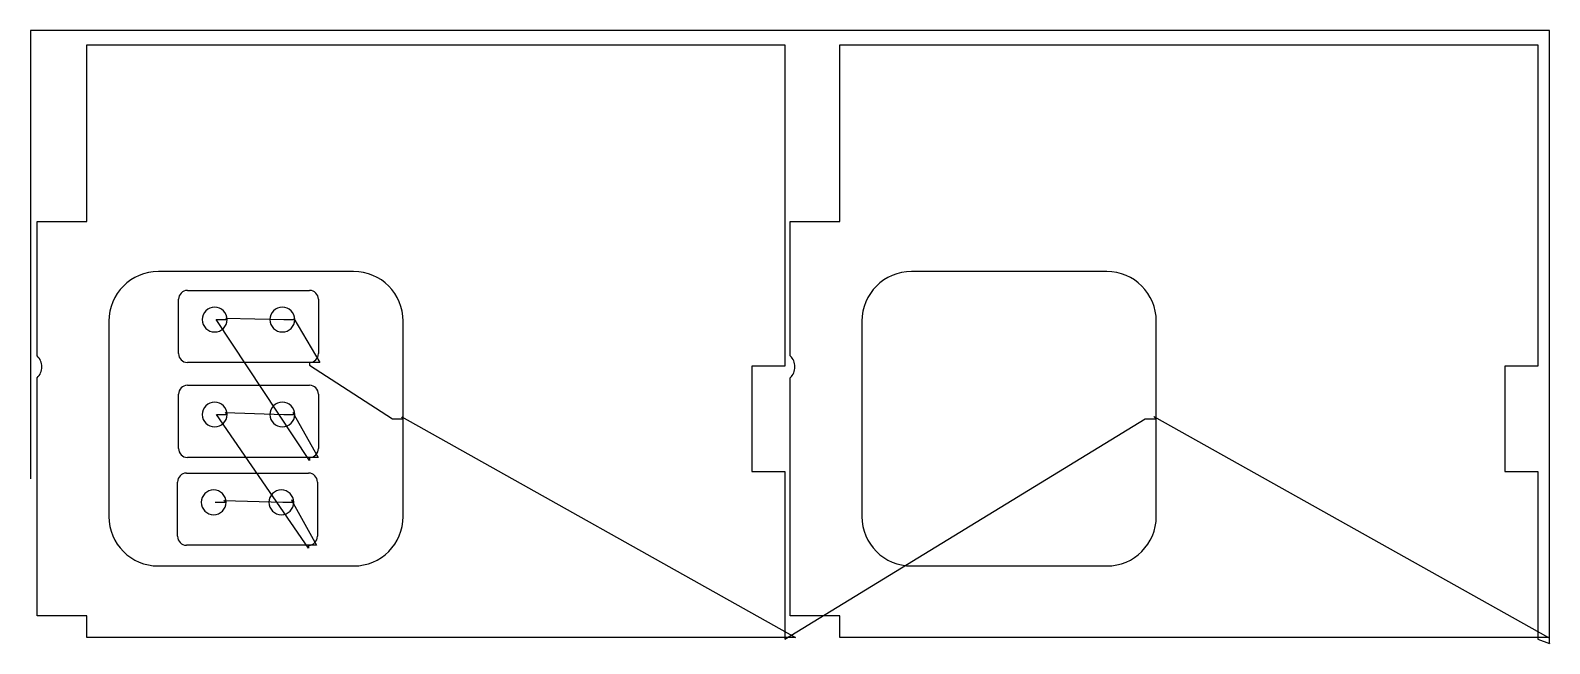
# Model space of a CAD drawing. Header units: metres. Extents: x 527 to 5430, y 0 to 1978.
import ezdxf

# ---------------------------------------------------------------- set-up
doc = ezdxf.new("R2010")
doc.units = ezdxf.units.M

msp = doc.modelspace()

# ---------------------------------------------------------------- linework, layer by layer
at = {"layer": 'TOOL_0'}
for p, q in [((5429.845, 1978.234), (527.425, 1978.234)), ((527.425, 1978.234), (527.425, 533.076)), ((5429.845, 1), (5429.845, 1978.234)), ((709.501, 1361.377), (709.501, 1931.377)), ((709.501, 1931.377), (2961.501, 1931.377)), ((2961.501, 1931.377), (2961.501, 895.377)), ((3139.641, 1361.378), (3139.641, 1931.378)), ((3139.641, 1931.378), (5391.641, 1931.378)), ((5391.641, 1931.378), (5391.641, 895.378)), ((549.501, 928.161), (549.501, 1361.377)), ((549.501, 1361.377), (709.501, 1361.377)), ((2979.641, 928.162), (2979.641, 1361.378)), ((2979.641, 1361.378), (3139.641, 1361.378)), ((1570.501, 1200.377), (940.501, 1200.377)), ((4000.641, 1200.378), (3370.641, 1200.378)), ((1034.283, 1139.411), (1428.283, 1139.411)), ((1005.533, 935.661), (1005.533, 1110.661)), ((1457.033, 1110.661), (1457.033, 935.661)), ((780.501, 1040.377), (780.501, 410.377)), ((1428.283, 590.804), (1127.215, 1045.277)), ((1127.215, 1045.277), (1162.252, 1045.277)), ((1162.252, 1045.277), (1158.412, 1050.122)), ((1158.412, 1050.122), (1345.196, 1045.277)), ((1345.196, 1045.277), (1380.315, 1045.277)), ((1380.315, 1045.277), (1377.02, 1048.888)), ((1377.02, 1048.888), (1461.592, 906.911)), ((1730.501, 725.377), (1730.501, 1040.377)), ((3210.641, 1040.378), (3210.641, 410.378)), ((4160.641, 725.378), (4160.641, 1040.378)), ((1428.283, 906.911), (1034.283, 906.911)), ((1461.592, 906.911), (1428.283, 906.911)), ((1428.283, 906.911), (1428.283, 898.254)), ((1428.283, 898.254), (1695.444, 725.377)), ((2961.501, 895.377), (2855.501, 895.377)), ((2855.501, 895.377), (2855.501, 555.377)), ((5391.641, 895.378), (5285.641, 895.378)), ((5285.641, 895.378), (5285.641, 555.378)), ((549.501, 89.377), (549.501, 857.592)), ((2979.641, 89.378), (2979.641, 857.593)), ((1005.533, 629.449), (1005.533, 804.449)), ((1034.283, 833.199), (1428.283, 833.199)), ((1457.033, 804.449), (1457.033, 629.449)), ((1425.017, 307.462), (1127.597, 739.065)), ((1127.597, 739.065), (1162.251, 739.065)), ((1162.251, 739.065), (1156.152, 745.149)), ((1156.152, 745.149), (1345.428, 739.065)), ((1345.428, 739.065), (1380.315, 739.065)), ((1380.315, 739.065), (1373.946, 745.113)), ((1373.946, 745.113), (1455.834, 600.699)), ((1695.444, 725.377), (1730.501, 725.377)), ((1730.501, 725.377), (1725.602, 731.612)), ((1725.602, 731.612), (2996.501, 19.377)), ((1730.501, 410.376), (1730.501, 725.377)), ((2961.501, 14.377), (4125.258, 725.378)), ((4125.258, 725.378), (4160.641, 725.378)), ((4160.641, 725.378), (4152.48, 733.043)), ((4152.48, 733.043), (5426.641, 19.378)), ((4160.641, 410.377), (4160.641, 725.378)), ((1428.283, 600.699), (1034.283, 600.699)), ((1455.834, 600.699), (1428.283, 600.699)), ((1428.283, 600.699), (1428.283, 590.804)), ((1031.017, 549.914), (1425.017, 549.914)), ((2855.501, 555.377), (2961.501, 555.377)), ((2961.501, 555.377), (2961.501, 19.377)), ((5285.641, 555.378), (5391.641, 555.378)), ((5391.641, 555.378), (5391.641, 19.378)), ((527.425, 533.076), (527.425, 532.076)), ((1002.267, 346.164), (1002.267, 521.164)), ((1453.767, 521.164), (1453.767, 346.164)), ((1123.98, 455.78), (1158.986, 455.78)), ((1158.986, 455.78), (1151.765, 462.181)), ((1151.765, 462.181), (1342.518, 455.78)), ((1342.518, 455.78), (1377.049, 455.78)), ((1377.049, 455.78), (1370.069, 462.415)), ((1370.069, 462.415), (1451.219, 317.414)), ((1425.017, 317.414), (1031.017, 317.414)), ((1451.219, 317.414), (1425.017, 317.414)), ((1425.017, 317.414), (1425.017, 307.462)), ((940.501, 250.377), (1570.501, 250.377)), ((3370.641, 250.378), (4000.641, 250.378)), ((709.501, 89.377), (549.501, 89.377)), ((709.501, 19.377), (709.501, 89.377)), ((3139.641, 89.378), (2979.641, 89.378)), ((3139.641, 19.378), (3139.641, 89.378)), ((2961.501, 19.377), (709.501, 19.377)), ((2996.501, 19.377), (2961.501, 19.377)), ((2961.501, 19.377), (2961.501, 14.377)), ((5391.641, 19.378), (3139.641, 19.378)), ((5426.641, 19.378), (5391.641, 19.378)), ((5391.641, 19.378), (5391.641, 14.378)), ((5391.641, 14.378), (5429.845, 0)), ((5429.845, 0), (5429.845, 1)), ((5429.845, 1), (5429.845, 0)), ((5429.845, 0), (5429.845, 1))]:
    msp.add_line(p, q, dxfattribs=at)
for centre, radius, start, end in [((940.501, 1040.377), 160, 90, 180), ((1570.501, 1040.377), 160, 0, 90), ((3370.641, 1040.378), 160, 90, 180), ((4000.641, 1040.378), 160, 0, 90), ((1034.283, 1110.661), 28.75, 90, 180), ((1428.283, 1110.661), 28.75, 0, 90), ((1122.252, 1045.277), 40, 0, 180), ((1340.315, 1045.277), 40, 0, 180), ((1122.252, 1045.277), 40, 180, 0), ((1340.315, 1045.277), 40, 180, 0), ((1034.283, 935.661), 28.75, 180, 270), ((1428.283, 935.661), 28.75, 270, 0), ((515.501, 892.877), 49, 313.937481, 46.061708), ((2945.641, 892.878), 49, 313.937481, 46.061708), ((1034.283, 804.449), 28.75, 90, 180), ((1428.283, 804.449), 28.75, 0, 90), ((1122.251, 739.065), 40, 0, 180), ((1122.251, 739.065), 40, 180, 0), ((1340.315, 739.065), 40, 0, 180), ((1340.315, 739.065), 40, 180, 0), ((1034.283, 629.449), 28.75, 180, 270), ((1428.283, 629.449), 28.75, 270, 0), ((1031.017, 521.164), 28.75, 90, 180), ((1425.017, 521.164), 28.75, 0, 90), ((1118.986, 455.78), 40, 0, 180), ((1337.049, 455.78), 40, 0, 180), ((1118.986, 455.78), 40, 180, 0), ((1337.049, 455.78), 40, 180, 0), ((940.501, 410.377), 160, 180, 270), ((1570.501, 410.377), 160, 270, 359.999642), ((3370.641, 410.378), 160, 180, 270), ((4000.641, 410.378), 160, 270, 359.999642), ((1031.017, 346.164), 28.75, 180, 270), ((1425.017, 346.164), 28.75, 270, 0)]:
    msp.add_arc(centre, radius, start, end, dxfattribs=at)

doc.saveas('drawing.dxf')
